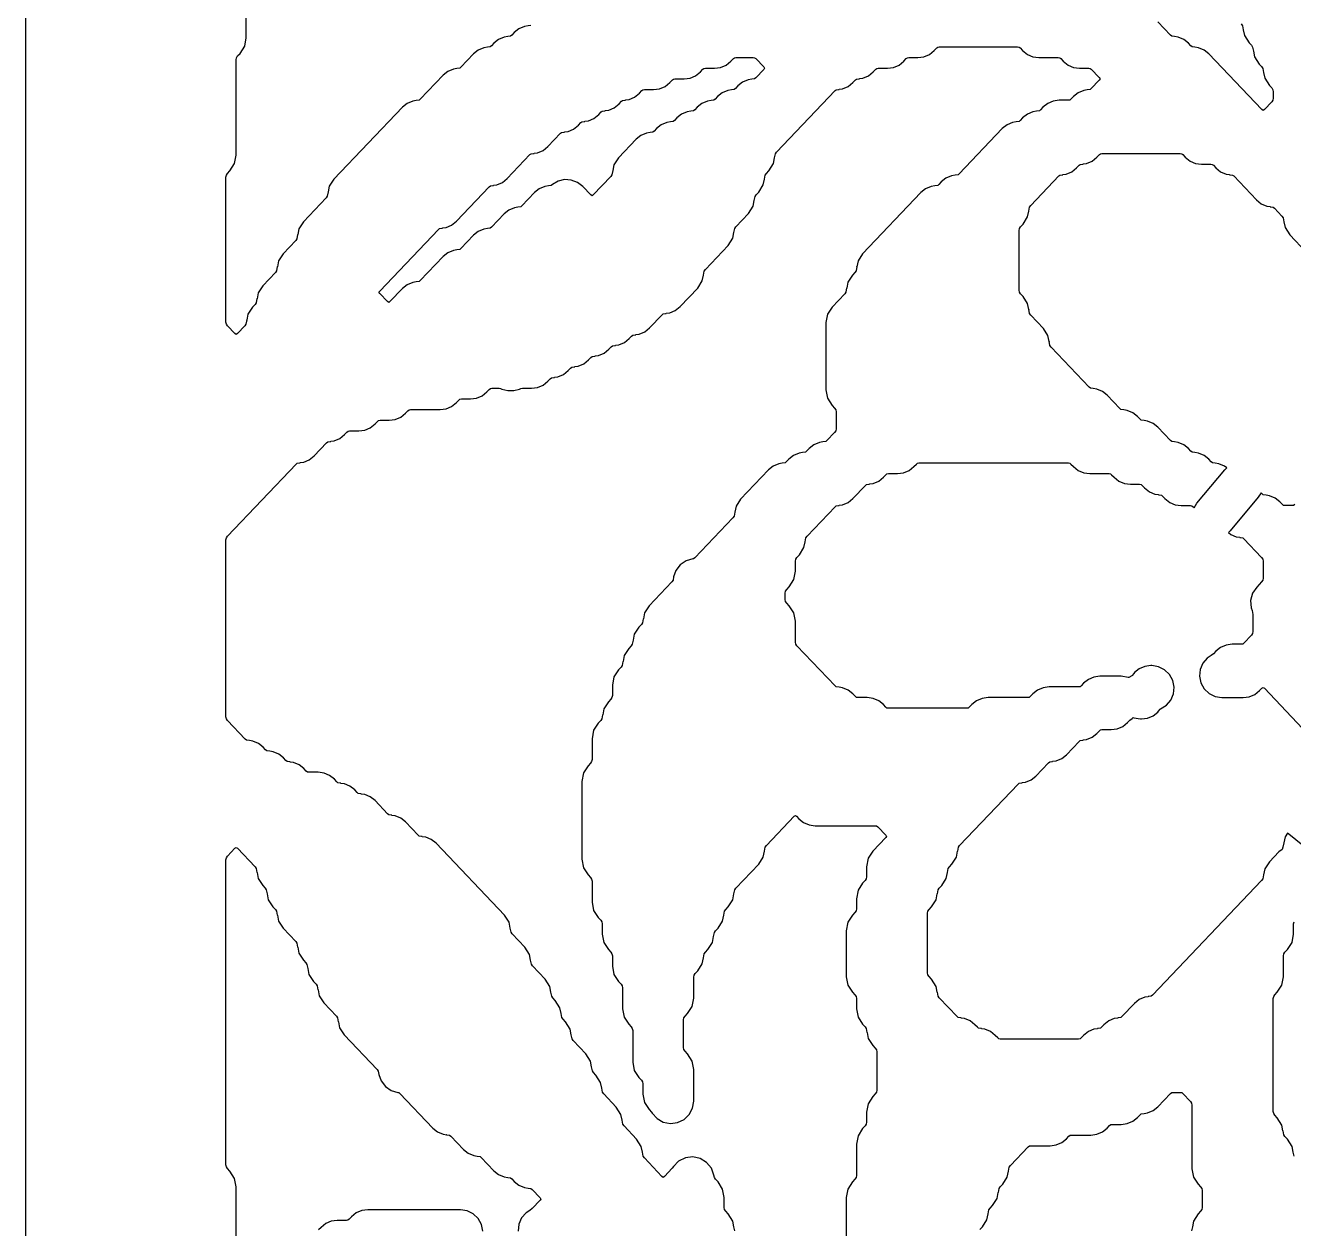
# Model space of a CAD drawing. Header units: millimetres. Extents: x 10 to 410, y 18 to 283.
# Drawn here: x 148 to 176.14, y 183.71 to 210.41 of the extents above; entities that cross this region are included whole.
import ezdxf

# ---------------------------------------------------------------- set-up
doc = ezdxf.new("R2010")
doc.units = ezdxf.units.MM
doc.layers.add('CUT', color=1, linetype='Continuous')

msp = doc.modelspace()

# ---------------------------------------------------------------- linework, layer by layer
at = {"layer": 'CUT'}
for points in [[(169.134, 160), (190.134, 160), (190.134, 157), (198.134, 157), (198.134, 160), (211.2679, 160), (211.2679, 280), (198.134, 280), (198.134, 283), (190.134, 283), (190.134, 280), (169.134, 280), (169.134, 283), (161.134, 283), (161.134, 280), (148, 280), (148, 160), (161.134, 160), (161.134, 157), (169.134, 157)], [(160.3484, 208.2747), (160.4139, 208.2836), (160.4134, 208.2866), (160.4912, 208.2972), (160.6149, 208.3502), (160.7199, 208.4342), (160.7745, 208.4914), (160.7996, 208.5115), (160.865, 208.5204), (160.8646, 208.5234), (160.9424, 208.534), (161.0661, 208.5869), (161.1711, 208.671), (161.2256, 208.7282), (161.2508, 208.7483), (161.3162, 208.7572), (161.3158, 208.7602), (161.3936, 208.7707), (161.5172, 208.8237), (161.6223, 208.9078), (161.6768, 208.965), (161.7019, 208.9851), (161.7339, 208.9894), (161.937, 208.9894), (162.0703, 209.0075), (162.194, 209.0605), (162.299, 209.1445), (162.3535, 209.2018), (162.3787, 209.2219), (162.4106, 209.2262), (162.6138, 209.2262), (162.7471, 209.2443), (162.8707, 209.2973), (162.9758, 209.3813), (163.0303, 209.4385), (163.0554, 209.4587), (163.0874, 209.463), (163.2905, 209.463), (163.4238, 209.4811), (163.5475, 209.5341), (163.6525, 209.6181), (163.707, 209.6753), (163.7322, 209.6955), (163.7641, 209.6998), (164.1477, 209.6998), (164.1796, 209.6955), (164.2048, 209.6753), (164.3808, 209.4906), (164.4, 209.463), (164.3808, 209.4354), (164.2048, 209.2507), (164.1796, 209.2306), (164.1142, 209.2217), (164.1146, 209.2187), (164.0369, 209.2081), (163.9132, 209.1551), (163.8081, 209.0711), (163.7536, 209.0139), (163.7285, 208.9938), (163.6631, 208.9849), (163.6635, 208.9819), (163.5857, 208.9713), (163.462, 208.9183), (163.357, 208.8343), (163.3025, 208.7771), (163.2773, 208.757), (163.2119, 208.7481), (163.2123, 208.7451), (163.1345, 208.7345), (163.0109, 208.6816), (162.9058, 208.5975), (162.8513, 208.5403), (162.8261, 208.5202), (162.7607, 208.5113), (162.7611, 208.5083), (162.6834, 208.4978), (162.5597, 208.4448), (162.4546, 208.3607), (162.4001, 208.3035), (162.375, 208.2834), (162.3096, 208.2745), (162.31, 208.2715), (162.2322, 208.261), (162.1085, 208.208), (162.0035, 208.124), (161.949, 208.0667), (161.9238, 208.0466), (161.8584, 208.0377), (161.8588, 208.0347), (161.781, 208.0242), (161.6574, 207.9712), (161.5523, 207.8872), (161.1613, 207.4768), (161.0591, 207.3176), (161.0344, 207.1893), (161.0324, 207.1897), (161.0148, 207.0986), (160.9904, 207.0606), (160.6002, 206.6509), (160.5722, 206.6298), (160.5442, 206.6509), (160.367, 206.8369), (160.2503, 206.9277), (160.1121, 206.9804), (159.9646, 206.9904), (159.8206, 206.9567), (159.6927, 206.8825), (159.668, 206.8627), (159.6026, 206.8538), (159.603, 206.8508), (159.5252, 206.8403), (159.4015, 206.7873), (159.2965, 206.7032), (159.0164, 206.4092), (158.9912, 206.3891), (158.9258, 206.3802), (158.9262, 206.3772), (158.8484, 206.3667), (158.7248, 206.3137), (158.6197, 206.2297), (158.3396, 205.9357), (158.3145, 205.9155), (158.2491, 205.9067), (158.2495, 205.9037), (158.1717, 205.8931), (158.048, 205.8401), (157.943, 205.7561), (157.6629, 205.4621), (157.6377, 205.442), (157.5723, 205.4331), (157.5727, 205.4301), (157.4949, 205.4195), (157.3713, 205.3666), (157.2662, 205.2825), (156.7606, 204.7517), (156.7354, 204.7316), (156.67, 204.7227), (156.6704, 204.7197), (156.5926, 204.7092), (156.4689, 204.6562), (156.3639, 204.5722), (156.0885, 204.2831), (156.0605, 204.2619), (156.0325, 204.2831), (155.8612, 204.4629), (155.842, 204.4905), (155.8612, 204.5181), (157.1651, 205.8867), (157.1903, 205.9069), (157.2557, 205.9158), (157.2553, 205.9187), (157.3331, 205.9293), (157.4567, 205.9823), (157.5618, 206.0663), (158.293, 206.8339), (158.3182, 206.854), (158.3836, 206.8629), (158.3832, 206.8659), (158.461, 206.8764), (158.5846, 206.9294), (158.6897, 207.0135), (159.1954, 207.5442), (159.2205, 207.5644), (159.2859, 207.5733), (159.2855, 207.5762), (159.3633, 207.5868), (159.487, 207.6398), (159.592, 207.7238), (159.8721, 208.0178), (159.8973, 208.0379), (159.9627, 208.0468), (159.9623, 208.0498), (160.0401, 208.0604), (160.1637, 208.1134), (160.2688, 208.1974), (160.3233, 208.2546)]]:
    msp.add_lwpolyline(points, close=True, dxfattribs=at)
for points in [[(159.2168, 210.4145), (159.1514, 210.4056), (159.1518, 210.4026), (159.074, 210.3921), (158.9504, 210.3391), (158.8453, 210.255), (158.7908, 210.1978), (158.7656, 210.1777), (158.7002, 210.1688), (158.7006, 210.1658), (158.6229, 210.1553), (158.4992, 210.1023), (158.3941, 210.0182), (158.3396, 209.961), (158.3145, 209.9409), (158.2491, 209.932), (158.2495, 209.929), (158.1717, 209.9185), (158.048, 209.8655), (157.943, 209.7815), (157.6629, 209.4875), (157.6377, 209.4673), (157.5723, 209.4585), (157.5727, 209.4555), (157.4949, 209.4449), (157.3713, 209.3919), (157.2662, 209.3079), (156.7606, 208.7771), (156.7354, 208.757), (156.67, 208.7481), (156.6704, 208.7451), (156.5926, 208.7345), (156.4689, 208.6816), (156.3639, 208.5975), (154.845, 207.0032), (154.7428, 206.844), (154.7181, 206.7157), (154.716, 206.7161), (154.6985, 206.625), (154.6741, 206.587), (154.1682, 206.056), (154.066, 205.8969), (154.0413, 205.7686), (154.0393, 205.769), (154.0217, 205.6778), (153.9973, 205.6399), (153.7171, 205.3457), (153.6149, 205.1865), (153.5901, 205.0582), (153.5881, 205.0586), (153.5706, 204.9675), (153.5462, 204.9295), (153.2659, 204.6353), (153.1637, 204.4762), (153.139, 204.3479), (153.1369, 204.3483), (153.1194, 204.2571), (153.095, 204.2192), (153.0403, 204.1618), (152.9381, 204.0026), (152.9134, 203.8743), (152.9114, 203.8747), (152.8938, 203.7835), (152.8694, 203.7456), (152.7047, 203.5727), (152.6768, 203.5515), (152.6488, 203.5727), (152.4841, 203.7456), (152.4597, 203.7835), (152.4512, 203.8278), (152.4512, 207.0474), (152.4597, 207.0917), (152.4841, 207.1297), (152.5388, 207.1871), (152.641, 207.3462), (152.6768, 207.532), (152.6768, 209.6521), (152.6853, 209.6964), (152.7097, 209.7343), (152.7643, 209.7917), (152.8666, 209.9509), (152.9023, 210.1366), (152.9023, 212.4935)], [(174.9766, 210.4447), (175.001, 210.4067), (175.0185, 210.3156), (175.0206, 210.316), (175.0453, 210.1877), (175.1475, 210.0285), (175.2022, 209.9711), (175.2266, 209.9332), (175.2441, 209.842), (175.2462, 209.8424), (175.2709, 209.7141), (175.3731, 209.5549), (175.4278, 209.4976), (175.4521, 209.4596), (175.4697, 209.3684), (175.4717, 209.3688), (175.4965, 209.2405), (175.5987, 209.0814), (175.6533, 209.024), (175.6777, 208.986), (175.6863, 208.9417), (175.6863, 208.8004), (175.6777, 208.7561), (175.6533, 208.7181), (175.4887, 208.5452), (175.4607, 208.5241), (175.4327, 208.5452), (174.255, 209.7815), (174.1499, 209.8655), (174.0262, 209.9185), (173.9485, 209.929), (173.9489, 209.932), (173.8835, 209.9409), (173.8583, 209.961), (173.8038, 210.0182), (173.6987, 210.1023), (173.5751, 210.1553), (173.4973, 210.1658), (173.4977, 210.1688), (173.4323, 210.1777), (173.4071, 210.1978), (173.127, 210.4918)], [(163.7389, 183.6567), (163.7213, 183.7479), (163.7193, 183.7475), (163.6946, 183.8757), (163.5924, 184.0349), (163.5377, 184.0923), (163.5133, 184.1303), (163.5048, 184.1746), (163.5048, 184.4004), (163.469, 184.5861), (163.3668, 184.7453), (163.3121, 184.8027), (163.2877, 184.8406), (163.2777, 184.8924), (163.2194, 185.0484), (163.1132, 185.1766), (162.9707, 185.2628), (162.8078, 185.2974), (162.6425, 185.2766), (162.4933, 185.2026), (162.3766, 185.0838), (162.3505, 185.0464), (162.1792, 184.8666), (162.1513, 184.8454), (162.1233, 184.8666), (161.733, 185.2762), (161.7086, 185.3142), (161.6911, 185.4054), (161.689, 185.405), (161.6643, 185.5333), (161.5621, 185.6924), (161.2818, 185.9866), (161.2575, 186.0246), (161.2399, 186.1157), (161.2379, 186.1153), (161.2131, 186.2436), (161.1109, 186.4028), (160.8307, 186.697), (160.8063, 186.7349), (160.7887, 186.8261), (160.7867, 186.8257), (160.762, 186.954), (160.6598, 187.1131), (160.6051, 187.1705), (160.5807, 187.2085), (160.5631, 187.2996), (160.5611, 187.2993), (160.5364, 187.4275), (160.4342, 187.5867), (160.1539, 187.8809), (160.1295, 187.9188), (160.112, 188.01), (160.1099, 188.0096), (160.0852, 188.1379), (159.983, 188.2971), (159.9283, 188.3545), (159.904, 188.3924), (159.8864, 188.4836), (159.8844, 188.4832), (159.8596, 188.6115), (159.7574, 188.7706), (159.7028, 188.828), (159.6784, 188.866), (159.6608, 188.9572), (159.6588, 188.9568), (159.6341, 189.0851), (159.5319, 189.2442), (159.2516, 189.5384), (159.2272, 189.5764), (159.2096, 189.6675), (159.2076, 189.6671), (159.1829, 189.7954), (159.0807, 189.9546), (158.8004, 190.2487), (158.776, 190.2867), (158.7585, 190.3779), (158.7564, 190.3775), (158.7317, 190.5058), (158.6295, 190.6649), (157.1106, 192.2593), (157.0056, 192.3433), (156.8819, 192.3963), (156.8041, 192.4068), (156.8045, 192.4098), (156.7391, 192.4187), (156.7139, 192.4388), (156.4339, 192.7328), (156.3288, 192.8169), (156.2052, 192.8699), (156.1274, 192.8804), (156.1278, 192.8834), (156.0624, 192.8923), (156.0372, 192.9124), (155.7571, 193.2064), (155.6521, 193.2904), (155.5284, 193.3434), (155.4506, 193.354), (155.451, 193.357), (155.3856, 193.3659), (155.3604, 193.386), (155.3059, 193.4432), (155.2009, 193.5272), (155.0772, 193.5802), (154.9994, 193.5908), (154.9998, 193.5938), (154.9344, 193.6026), (154.9093, 193.6228), (154.8548, 193.68), (154.7497, 193.764), (154.6261, 193.817), (154.4928, 193.8351), (154.2896, 193.8351), (154.2577, 193.8394), (154.2325, 193.8596), (154.178, 193.9168), (154.073, 194.0008), (153.9493, 194.0538), (153.8715, 194.0643), (153.8719, 194.0673), (153.8065, 194.0762), (153.7814, 194.0963), (153.7269, 194.1536), (153.6218, 194.2376), (153.4982, 194.2906), (153.4204, 194.3011), (153.4208, 194.3041), (153.3554, 194.313), (153.3302, 194.3331), (153.2757, 194.3903), (153.1706, 194.4744), (153.047, 194.5274), (152.9692, 194.5379), (152.9696, 194.5409), (152.9042, 194.5498), (152.879, 194.5699), (152.4841, 194.9845), (152.4597, 195.0224), (152.4512, 195.0667), (152.4512, 198.9967), (152.4597, 199.041), (152.4841, 199.0789), (154.0069, 200.6774), (154.0321, 200.6976), (154.0975, 200.7064), (154.0971, 200.7094), (154.1749, 200.72), (154.2986, 200.773), (154.4036, 200.857), (154.6837, 201.151), (154.7089, 201.1711), (154.7743, 201.18), (154.7739, 201.183), (154.8517, 201.1936), (154.9753, 201.2466), (155.0804, 201.3306), (155.1349, 201.3878), (155.16, 201.4079), (155.192, 201.4123), (155.3951, 201.4123), (155.5284, 201.4304), (155.6521, 201.4833), (155.7571, 201.5674), (155.8116, 201.6246), (155.8368, 201.6447), (155.8687, 201.649), (156.0718, 201.649), (156.2052, 201.6671), (156.3288, 201.7201), (156.4339, 201.8042), (156.4884, 201.8614), (156.5135, 201.8815), (156.5455, 201.8858), (157.1998, 201.8858), (157.3331, 201.9039), (157.4567, 201.9569), (157.5618, 202.0409), (157.6163, 202.0982), (157.6414, 202.1183), (157.6734, 202.1226), (157.8765, 202.1226), (158.0098, 202.1407), (158.1335, 202.1937), (158.2385, 202.2777), (158.293, 202.3349), (158.3182, 202.3551), (158.3501, 202.3594), (158.5081, 202.3594), (158.5407, 202.355), (158.5706, 202.3422), (158.7002, 202.3063), (158.8348, 202.3063), (158.9644, 202.3422), (158.9943, 202.355), (159.0269, 202.3594), (159.23, 202.3594), (159.3633, 202.3775), (159.487, 202.4305), (159.592, 202.5145), (159.6465, 202.5717), (159.6717, 202.5919), (159.7371, 202.6007), (159.7367, 202.6037), (159.8145, 202.6143), (159.9381, 202.6673), (160.0432, 202.7513), (160.0977, 202.8085), (160.1229, 202.8286), (160.1883, 202.8375), (160.1879, 202.8405), (160.2657, 202.8511), (160.3893, 202.9041), (160.4944, 202.9881), (160.5489, 203.0453), (160.574, 203.0654), (160.6394, 203.0743), (160.639, 203.0773), (160.7168, 203.0879), (160.8405, 203.1408), (160.9455, 203.2249), (161, 203.2821), (161.0252, 203.3022), (161.0906, 203.3111), (161.0902, 203.3141), (161.168, 203.3247), (161.2916, 203.3776), (161.3967, 203.4617), (161.4512, 203.5189), (161.4764, 203.539), (161.5418, 203.5479), (161.5414, 203.5509), (161.6192, 203.5614), (161.7428, 203.6144), (161.8479, 203.6985), (162.128, 203.9925), (162.1531, 204.0126), (162.2185, 204.0215), (162.2181, 204.0244), (162.2959, 204.035), (162.4196, 204.088), (162.5246, 204.172), (162.9156, 204.5824), (163.0178, 204.7416), (163.0425, 204.8699), (163.0446, 204.8695), (163.0621, 204.9606), (163.0865, 204.9986), (163.5924, 205.5296), (163.6946, 205.6887), (163.7193, 205.817), (163.7213, 205.8166), (163.7389, 205.9078), (163.7633, 205.9458), (164.0435, 206.2399), (164.1457, 206.3991), (164.1704, 206.5274), (164.1725, 206.527), (164.19, 206.6182), (164.2144, 206.6561), (164.2691, 206.7135), (164.3713, 206.8727), (164.396, 207.001), (164.3981, 207.0006), (164.4156, 207.0917), (164.44, 207.1297), (164.4947, 207.1871), (164.5969, 207.3462), (164.6216, 207.4745), (164.6236, 207.4741), (164.6412, 207.5653), (164.6656, 207.6033), (165.9629, 208.965), (165.988, 208.9851), (166.0534, 208.994), (166.053, 208.997), (166.1308, 209.0075), (166.2545, 209.0605), (166.3595, 209.1445), (166.414, 209.2018), (166.4392, 209.2219), (166.5046, 209.2308), (166.5042, 209.2338), (166.582, 209.2443), (166.7056, 209.2973), (166.8107, 209.3813), (166.8652, 209.4385), (166.8904, 209.4587), (166.9223, 209.463), (167.1254, 209.463), (167.2587, 209.4811), (167.3824, 209.5341), (167.4875, 209.6181), (167.542, 209.6753), (167.5671, 209.6955), (167.599, 209.6998), (167.8022, 209.6998), (167.9355, 209.7179), (168.0591, 209.7709), (168.1642, 209.8549), (168.2187, 209.9121), (168.2439, 209.9322), (168.2758, 209.9366), (170.0129, 209.9366), (170.0448, 209.9322), (170.07, 209.9121), (170.1245, 209.8549), (170.2295, 209.7709), (170.3532, 209.7179), (170.4865, 209.6998), (170.9152, 209.6998), (170.9472, 209.6955), (170.9723, 209.6753), (171.0268, 209.6181), (171.1319, 209.5341), (171.2555, 209.4811), (171.3888, 209.463), (171.592, 209.463), (171.6239, 209.4587), (171.6491, 209.4385), (171.825, 209.2538), (171.8443, 209.2262), (171.825, 209.1986), (171.6491, 209.0139), (171.6239, 208.9938), (171.5585, 208.9849), (171.5589, 208.9819), (171.4811, 208.9713), (171.3575, 208.9183), (171.2524, 208.8343), (171.1979, 208.7771), (171.1727, 208.757), (171.1408, 208.7526), (170.9377, 208.7526), (170.8044, 208.7345), (170.6807, 208.6816), (170.5757, 208.5975), (170.5211, 208.5403), (170.496, 208.5202), (170.4306, 208.5113), (170.431, 208.5083), (170.3532, 208.4978), (170.2295, 208.4448), (170.1245, 208.3607), (170.07, 208.3035), (170.0448, 208.2834), (169.9794, 208.2745), (169.9798, 208.2715), (169.902, 208.261), (169.7784, 208.208), (169.6733, 208.124), (168.7165, 207.1196), (168.6913, 207.0995), (168.6259, 207.0906), (168.6263, 207.0876), (168.5485, 207.077), (168.4249, 207.0241), (168.3198, 206.94), (168.2653, 206.8828), (168.2402, 206.8627), (168.1747, 206.8538), (168.1752, 206.8508), (168.0974, 206.8403), (167.9737, 206.7873), (167.8687, 206.7032), (166.5753, 205.3457), (166.4731, 205.1865), (166.4484, 205.0582), (166.4464, 205.0586), (166.4288, 204.9675), (166.4044, 204.9295), (166.3497, 204.8721), (166.2475, 204.713), (166.2228, 204.5847), (166.2208, 204.5851), (166.2032, 204.4939), (166.1788, 204.4559), (165.8986, 204.1618), (165.7964, 204.0026), (165.7606, 203.8169), (165.7606, 202.3227), (165.7964, 202.1369), (165.8986, 201.9778), (165.9533, 201.9204), (165.9776, 201.8824), (165.9862, 201.8381), (165.9862, 201.46), (165.9776, 201.4157), (165.9533, 201.3777), (165.7839, 201.1999), (165.7587, 201.1798), (165.6933, 201.1709), (165.6937, 201.1679), (165.6159, 201.1574), (165.4923, 201.1044), (165.3872, 201.0204), (165.3327, 200.9632), (165.3076, 200.943), (165.2422, 200.9341), (165.2426, 200.9312), (165.1648, 200.9206), (165.0411, 200.8676), (164.9361, 200.7836), (164.8816, 200.7264), (164.8564, 200.7062), (164.791, 200.6974), (164.7914, 200.6944), (164.7136, 200.6838), (164.59, 200.6308), (164.4849, 200.5468), (163.8683, 199.8996), (163.7661, 199.7404), (163.7414, 199.6122), (163.7394, 199.6125), (163.7218, 199.5214), (163.6974, 199.4834), (162.8513, 198.5953), (162.8261, 198.5752), (162.8057, 198.5724), (162.6571, 198.5279), (162.5293, 198.4401), (162.4345, 198.3174), (162.3819, 198.1715), (162.3683, 198.1007), (162.3439, 198.0627), (161.8381, 197.5317), (161.7359, 197.3726), (161.7112, 197.2443), (161.7091, 197.2447), (161.6916, 197.1535), (161.6672, 197.1156), (161.6125, 197.0582), (161.5103, 196.899), (161.4856, 196.7707), (161.4835, 196.7711), (161.466, 196.6799), (161.4416, 196.642), (161.3869, 196.5846), (161.2847, 196.4254), (161.26, 196.2971), (161.2579, 196.2975), (161.2404, 196.2064), (161.216, 196.1684), (161.1613, 196.111), (161.0591, 195.9519), (161.0233, 195.7661), (161.0233, 195.5403), (161.0148, 195.496), (160.9904, 195.4581), (160.9357, 195.4007), (160.8335, 195.2415), (160.8088, 195.1132), (160.8068, 195.1136), (160.7892, 195.0224), (160.7648, 194.9845), (160.7102, 194.9271), (160.6079, 194.7679), (160.5722, 194.5822), (160.5722, 194.1196), (160.5636, 194.0753), (160.5393, 194.0373), (160.4846, 193.9799), (160.3824, 193.8208), (160.3466, 193.635), (160.3466, 191.9041), (160.3824, 191.7183), (160.4846, 191.5592), (160.5393, 191.5018), (160.5636, 191.4638), (160.5722, 191.4195), (160.5722, 190.9569), (160.6079, 190.7712), (160.7102, 190.612), (160.7648, 190.5546), (160.7892, 190.5167), (160.7978, 190.4724), (160.7978, 190.2466), (160.8335, 190.0608), (160.9357, 189.9017), (160.9904, 189.8443), (161.0148, 189.8063), (161.0233, 189.762), (161.0233, 189.5362), (161.0591, 189.3505), (161.1613, 189.1913), (161.216, 189.1339), (161.2404, 189.096), (161.2489, 189.0516), (161.2489, 188.5891), (161.2847, 188.4033), (161.3869, 188.2442), (161.4416, 188.1868), (161.466, 188.1488), (161.4745, 188.1045), (161.4745, 187.4051), (161.5103, 187.2194), (161.6125, 187.0602), (161.6672, 187.0028), (161.6916, 186.9649), (161.7001, 186.9206), (161.7001, 186.6948), (161.7359, 186.509), (161.8381, 186.3499), (161.8928, 186.2925), (161.9073, 186.2698), (162.0142, 186.1508), (162.1532, 186.0716), (162.3101, 186.0404), (162.4688, 186.0603), (162.6131, 186.1293), (162.7283, 186.2404), (162.8024, 186.3821), (162.828, 186.54), (162.828, 187.2418), (162.7922, 187.4275), (162.69, 187.5867), (162.6353, 187.6441), (162.611, 187.6821), (162.6024, 187.7264), (162.6024, 188.3413), (162.611, 188.3856), (162.6353, 188.4236), (162.69, 188.481), (162.7922, 188.6401), (162.828, 188.8258), (162.828, 189.2884), (162.8365, 189.3327), (162.8609, 189.3707), (162.9156, 189.4281), (163.0178, 189.5873), (163.0425, 189.7155), (163.0446, 189.7152), (163.0621, 189.8063), (163.0865, 189.8443), (163.1412, 189.9017), (163.2434, 190.0608), (163.2681, 190.1891), (163.2701, 190.1887), (163.2877, 190.2799), (163.3121, 190.3178), (163.3668, 190.3752), (163.469, 190.5344), (163.4937, 190.6627), (163.4957, 190.6623), (163.5133, 190.7535), (163.5377, 190.7914), (163.5924, 190.8488), (163.6946, 191.008), (163.7193, 191.1363), (163.7213, 191.1359), (163.7389, 191.227), (163.7633, 191.265), (164.2691, 191.796), (164.3713, 191.9551), (164.396, 192.0834), (164.3981, 192.083), (164.4156, 192.1742), (164.44, 192.2121), (165.0559, 192.8586), (165.0838, 192.8797), (165.1118, 192.8586), (165.1616, 192.8063), (165.2667, 192.7222), (165.3904, 192.6693), (165.5237, 192.6512), (166.8547, 192.6512), (166.8867, 192.6468), (166.9118, 192.6267), (167.0878, 192.442), (167.107, 192.4144), (167.0878, 192.3868), (166.8009, 192.0856), (166.6987, 191.9265), (166.6629, 191.7408), (166.6629, 191.5149), (166.6544, 191.4706), (166.63, 191.4327), (166.5753, 191.3753), (166.4731, 191.2161), (166.4373, 191.0304), (166.4373, 190.8046), (166.4288, 190.7603), (166.4044, 190.7223), (166.3497, 190.6649), (166.2475, 190.5058), (166.2118, 190.32), (166.2118, 189.2994), (166.2475, 189.1137), (166.3497, 188.9545), (166.4044, 188.8971), (166.4288, 188.8592), (166.4373, 188.8149), (166.4373, 188.5891), (166.4731, 188.4033), (166.5753, 188.2442), (166.63, 188.1868), (166.6544, 188.1488), (166.672, 188.0576), (166.674, 188.058), (166.6987, 187.9297), (166.8009, 187.7706), (166.8556, 187.7132), (166.88, 187.6752), (166.8885, 187.6309), (166.8885, 186.7792), (166.88, 186.7349), (166.8556, 186.697), (166.8009, 186.6396), (166.6987, 186.4804), (166.6629, 186.2947), (166.6629, 186.0689), (166.6544, 186.0246), (166.63, 185.9866), (166.5753, 185.9292), (166.4731, 185.77), (166.4373, 185.5843), (166.4373, 184.8849), (166.4288, 184.8406), (166.4044, 184.8027), (166.3497, 184.7453), (166.2475, 184.5861), (166.2118, 184.4004), (166.2118, 182.4326)], [(176.7679, 191.8597), (176.0289, 192.4612), (176.0039, 192.4877), (175.9476, 192.4001), (175.9229, 192.2718), (175.9209, 192.2722), (175.9014, 192.1713), (175.8807, 192.1232), (175.8074, 192.0679), (175.5987, 191.8489), (175.4965, 191.6897), (175.4717, 191.5614), (175.4697, 191.5618), (175.4521, 191.4706), (175.4278, 191.4327), (173.0026, 188.887), (172.9774, 188.8669), (172.912, 188.858), (172.9124, 188.855), (172.8346, 188.8445), (172.711, 188.7915), (172.6059, 188.7075), (172.3258, 188.4135), (172.3007, 188.3933), (172.2352, 188.3845), (172.2357, 188.3815), (172.1579, 188.3709), (172.0342, 188.3179), (171.9292, 188.2339), (171.8746, 188.1767), (171.8495, 188.1566), (171.7841, 188.1477), (171.7845, 188.1447), (171.7067, 188.1341), (171.583, 188.0811), (171.478, 187.9971), (171.4235, 187.9399), (171.3983, 187.9198), (171.3664, 187.9154), (169.6293, 187.9154), (169.5974, 187.9198), (169.5722, 187.9399), (169.5177, 187.9971), (169.4126, 188.0811), (169.289, 188.1341), (169.2112, 188.1447), (169.2116, 188.1477), (169.1462, 188.1566), (169.121, 188.1767), (169.0665, 188.2339), (168.9615, 188.3179), (168.8378, 188.3709), (168.76, 188.3815), (168.7604, 188.3845), (168.695, 188.3933), (168.6699, 188.4135), (168.2749, 188.828), (168.2505, 188.866), (168.233, 188.9572), (168.2309, 188.9568), (168.2062, 189.0851), (168.104, 189.2442), (168.0493, 189.3016), (168.025, 189.3396), (168.0164, 189.3839), (168.0164, 190.7092), (168.025, 190.7535), (168.0493, 190.7914), (168.104, 190.8488), (168.2062, 191.008), (168.2309, 191.1363), (168.233, 191.1359), (168.2505, 191.227), (168.2749, 191.265), (168.3296, 191.3224), (168.4318, 191.4815), (168.4565, 191.6098), (168.4586, 191.6094), (168.4761, 191.7006), (168.5005, 191.7386), (168.5552, 191.796), (168.6574, 191.9551), (168.6821, 192.0834), (168.6842, 192.083), (168.7017, 192.1742), (168.7261, 192.2121), (170.0234, 193.5738), (170.0485, 193.594), (170.1139, 193.6029), (170.1135, 193.6058), (170.1913, 193.6164), (170.315, 193.6694), (170.42, 193.7534), (170.7001, 194.0474), (170.7253, 194.0675), (170.7907, 194.0764), (170.7903, 194.0794), (170.8681, 194.09), (170.9917, 194.143), (171.0968, 194.227), (171.3769, 194.521), (171.402, 194.5411), (171.4674, 194.55), (171.467, 194.553), (171.5448, 194.5636), (171.6685, 194.6165), (171.7735, 194.7006), (171.828, 194.7578), (171.8532, 194.7779), (171.8851, 194.7822), (172.0883, 194.7822), (172.2216, 194.8003), (172.3452, 194.8533), (172.4503, 194.9374), (172.5048, 194.9946), (172.5522, 195.0325), (172.5786, 195.0489), (172.5928, 195.042), (172.7425, 195.019), (172.765, 195.019), (172.8983, 195.0371), (173.022, 195.0901), (173.127, 195.1741), (173.1426, 195.1904), (173.1761, 195.2386), (173.1873, 195.2434), (173.3159, 195.3234), (173.4146, 195.4383), (173.4744, 195.5775), (173.4898, 195.7281), (173.4593, 195.8765), (173.3859, 196.0089), (173.2761, 196.1133), (173.1401, 196.18), (172.9904, 196.203), (172.9679, 196.203), (172.8346, 196.1849), (172.711, 196.1319), (172.6059, 196.0478), (172.5904, 196.0315), (172.5568, 195.9834), (172.5456, 195.9786), (172.4776, 195.9363), (172.4634, 195.9432), (172.3137, 195.9662), (171.84, 195.9662), (171.7067, 195.9481), (171.583, 195.8951), (171.478, 195.8111), (171.4235, 195.7538), (171.3983, 195.7337), (171.3664, 195.7294), (170.7121, 195.7294), (170.5788, 195.7113), (170.4551, 195.6583), (170.3501, 195.5743), (170.2956, 195.5171), (170.2704, 195.4969), (170.2385, 195.4926), (169.3586, 195.4926), (169.2253, 195.4745), (169.1016, 195.4215), (168.9966, 195.3375), (168.9421, 195.2803), (168.9169, 195.2601), (168.885, 195.2558), (167.1479, 195.2558), (167.1159, 195.2601), (167.0908, 195.2803), (167.0363, 195.3375), (166.9312, 195.4215), (166.8076, 195.4745), (166.6743, 195.4926), (166.4711, 195.4926), (166.4392, 195.4969), (166.414, 195.5171), (166.3595, 195.5743), (166.2545, 195.6583), (166.1308, 195.7113), (166.053, 195.7219), (166.0534, 195.7248), (165.988, 195.7337), (165.9629, 195.7538), (165.1168, 196.642), (165.0924, 196.6799), (165.0838, 196.7243), (165.0838, 197.1868), (165.0481, 197.3726), (164.9459, 197.5317), (164.8912, 197.5891), (164.8668, 197.6271), (164.8583, 197.6714), (164.8583, 197.8127), (164.8668, 197.8571), (164.8912, 197.895), (164.9459, 197.9524), (165.0481, 198.1116), (165.0838, 198.2973), (165.0838, 198.5231), (165.0924, 198.5674), (165.1168, 198.6054), (165.1714, 198.6628), (165.2736, 198.8219), (165.2984, 198.9502), (165.3004, 198.9498), (165.318, 199.041), (165.3423, 199.0789), (165.9629, 199.7303), (165.988, 199.7504), (166.0534, 199.7593), (166.053, 199.7623), (166.1308, 199.7729), (166.2545, 199.8258), (166.3595, 199.9099), (166.6396, 200.2039), (166.6648, 200.224), (166.7302, 200.2329), (166.7298, 200.2359), (166.8076, 200.2464), (166.9312, 200.2994), (167.0363, 200.3834), (167.0908, 200.4407), (167.1159, 200.4608), (167.1479, 200.4651), (167.351, 200.4651), (167.4843, 200.4832), (167.608, 200.5362), (167.713, 200.6202), (167.7675, 200.6774), (167.7927, 200.6976), (167.8246, 200.7019), (171.1408, 200.7019), (171.1727, 200.6976), (171.1979, 200.6774), (171.2524, 200.6202), (171.3575, 200.5362), (171.4811, 200.4832), (171.6144, 200.4651), (172.0431, 200.4651), (172.0751, 200.4608), (172.1002, 200.4407), (172.1547, 200.3834), (172.2598, 200.2994), (172.3834, 200.2464), (172.5168, 200.2283), (172.7199, 200.2283), (172.7518, 200.224), (172.777, 200.2039), (172.8315, 200.1467), (172.9365, 200.0626), (173.0602, 200.0096), (173.138, 199.9991), (173.1376, 199.9961), (173.203, 199.9872), (173.2282, 199.9671), (173.2827, 199.9099), (173.3877, 199.8258), (173.5114, 199.7729), (173.6447, 199.7548), (173.8478, 199.7548), (173.8797, 199.7504), (173.9049, 199.7303), (173.9282, 199.7058), (173.9924, 199.8076), (174.6117, 200.5525), (174.6522, 200.5899), (174.6011, 200.6308), (174.4774, 200.6838), (174.3996, 200.6944), (174.4, 200.6974), (174.3346, 200.7062), (174.3095, 200.7264), (174.255, 200.7836), (174.1499, 200.8676), (174.0262, 200.9206), (173.9485, 200.9312), (173.9489, 200.9341), (173.8835, 200.943), (173.8583, 200.9632), (173.8038, 201.0204), (173.6987, 201.1044), (173.5751, 201.1574), (173.4973, 201.1679), (173.4977, 201.1709), (173.4323, 201.1798), (173.4071, 201.1999), (173.127, 201.4939), (173.022, 201.578), (172.8983, 201.631), (172.8205, 201.6415), (172.8209, 201.6445), (172.7555, 201.6534), (172.7304, 201.6735), (172.6759, 201.7307), (172.5708, 201.8148), (172.4472, 201.8677), (172.3694, 201.8783), (172.3698, 201.8813), (172.3044, 201.8902), (172.2792, 201.9103), (171.9991, 202.2043), (171.8941, 202.2883), (171.7704, 202.3413), (171.6926, 202.3519), (171.693, 202.3549), (171.6276, 202.3637), (171.6025, 202.3839), (170.7563, 203.272), (170.732, 203.31), (170.7144, 203.4011), (170.7124, 203.4007), (170.6877, 203.529), (170.5854, 203.6882), (170.3052, 203.9824), (170.2808, 204.0203), (170.2632, 204.1115), (170.2612, 204.1111), (170.2365, 204.2394), (170.1343, 204.3985), (170.0796, 204.4559), (170.0552, 204.4939), (170.0467, 204.5382), (170.0467, 205.8635), (170.0552, 205.9078), (170.0796, 205.9458), (170.1343, 206.0032), (170.2365, 206.1623), (170.2612, 206.2906), (170.2632, 206.2902), (170.2808, 206.3814), (170.3052, 206.4193), (170.9257, 207.0707), (170.9509, 207.0908), (171.0163, 207.0997), (171.0159, 207.1027), (171.0937, 207.1132), (171.2173, 207.1662), (171.3224, 207.2503), (171.3769, 207.3075), (171.402, 207.3276), (171.4674, 207.3365), (171.467, 207.3395), (171.5448, 207.35), (171.6685, 207.403), (171.7735, 207.487), (171.828, 207.5442), (171.8532, 207.5644), (171.8851, 207.5687), (173.6222, 207.5687), (173.6542, 207.5644), (173.6793, 207.5442), (173.7338, 207.487), (173.8389, 207.403), (173.9625, 207.35), (174.0958, 207.3319), (174.299, 207.3319), (174.3309, 207.3276), (174.3561, 207.3075), (174.4106, 207.2503), (174.5156, 207.1662), (174.6393, 207.1132), (174.7171, 207.1027), (174.7167, 207.0997), (174.7821, 207.0908), (174.8072, 207.0707), (175.3129, 206.5399), (175.418, 206.4559), (175.5416, 206.4029), (175.6194, 206.3923), (175.619, 206.3893), (175.6844, 206.3804), (175.7096, 206.3603), (175.8789, 206.1825), (175.9033, 206.1446), (175.9209, 206.0534), (175.9229, 206.0538), (175.9476, 205.9255), (176.0498, 205.7664), (176.7813, 204.9986)], [(176.1607, 199.7792), (176.1356, 199.7591), (176.1036, 199.7548), (175.9456, 199.7548), (175.9137, 199.7591), (175.8885, 199.7792), (175.834, 199.8364), (175.729, 199.9205), (175.6053, 199.9734), (175.5275, 199.984), (175.5279, 199.987), (175.4625, 199.9959), (175.4374, 200.016), (175.4141, 200.0405), (175.3499, 199.9387), (174.7306, 199.1938), (174.6901, 199.1564), (174.7412, 199.1155), (174.8649, 199.0625), (174.9427, 199.0519), (174.9422, 199.0489), (175.0077, 199.0401), (175.0328, 199.0199), (175.4278, 198.6054), (175.4521, 198.5674), (175.4607, 198.5231), (175.4607, 198.145), (175.4521, 198.1007), (175.4278, 198.0627), (175.318, 197.9475), (175.2252, 197.8102), (175.1823, 197.6501), (175.1941, 197.4848), (175.2176, 197.4299), (175.2351, 197.3392), (175.2351, 196.961), (175.2266, 196.9167), (175.2022, 196.8788), (175.0328, 196.701), (175.0077, 196.6809), (174.9757, 196.6765), (174.7726, 196.6765), (174.6393, 196.6584), (174.5156, 196.6055), (174.4106, 196.5214), (174.3561, 196.4642), (174.3087, 196.4263), (174.2217, 196.3721), (174.123, 196.2573), (174.0632, 196.1181), (174.0478, 195.9674), (174.0783, 195.8191), (174.1517, 195.6866), (174.2615, 195.5823), (174.3975, 195.5155), (174.5472, 195.4926), (175.0209, 195.4926), (175.1542, 195.5107), (175.2778, 195.5637), (175.3829, 195.6477), (175.4327, 195.7), (175.4607, 195.7212), (175.4887, 195.7), (176.3367, 194.8098)], [(152.6768, 182.5171), (152.6768, 184.6372), (152.641, 184.8229), (152.5388, 184.982), (152.4841, 185.0394), (152.4597, 185.0774), (152.4512, 185.1217), (152.4512, 191.8931), (152.4597, 191.9374), (152.4841, 191.9754), (152.6488, 192.1482), (152.6768, 192.1694), (152.7047, 192.1482), (153.095, 191.7386), (153.1194, 191.7006), (153.1369, 191.6094), (153.139, 191.6098), (153.1637, 191.4815), (153.2659, 191.3224), (153.3206, 191.265), (153.345, 191.227), (153.3625, 191.1359), (153.3646, 191.1363), (153.3893, 191.008), (153.4915, 190.8488), (153.5462, 190.7914), (153.5706, 190.7535), (153.5881, 190.6623), (153.5901, 190.6627), (153.6149, 190.5344), (153.7171, 190.3752), (153.9973, 190.0811), (154.0217, 190.0431), (154.0393, 189.9519), (154.0413, 189.9523), (154.066, 189.824), (154.1682, 189.6649), (154.2229, 189.6075), (154.2473, 189.5695), (154.2649, 189.4784), (154.2669, 189.4788), (154.2916, 189.3505), (154.3938, 189.1913), (154.4485, 189.1339), (154.4729, 189.096), (154.4904, 189.0048), (154.4925, 189.0052), (154.5172, 188.8769), (154.6194, 188.7177), (154.8997, 188.4236), (154.9241, 188.3856), (154.9416, 188.2944), (154.9436, 188.2948), (154.9684, 188.1665), (155.0706, 188.0074), (155.802, 187.2396), (155.8264, 187.2017), (155.84, 187.1308), (155.8926, 186.985), (155.9874, 186.8622), (156.1152, 186.7744), (156.2637, 186.7299), (156.2842, 186.7272), (156.3094, 186.707), (157.0406, 185.9395), (157.1457, 185.8554), (157.2694, 185.8025), (157.3471, 185.7919), (157.3467, 185.7889), (157.4121, 185.78), (157.4373, 185.7599), (157.7174, 185.4659), (157.8224, 185.3819), (157.9461, 185.3289), (158.0239, 185.3183), (158.0235, 185.3153), (158.0889, 185.3064), (158.1141, 185.2863), (158.3941, 184.9923), (158.4992, 184.9083), (158.6229, 184.8553), (158.7006, 184.8447), (158.7002, 184.8418), (158.7656, 184.8329), (158.7908, 184.8127), (158.8453, 184.7555), (158.9504, 184.6715), (159.074, 184.6185), (159.1518, 184.608), (159.1514, 184.605), (159.2168, 184.5961), (159.242, 184.576), (159.418, 184.3912), (159.4372, 184.3636), (159.418, 184.336), (159.242, 184.1513), (159.1946, 184.1134), (159.1076, 184.0592), (159.0089, 183.9444), (158.9491, 183.8052), (158.9337, 183.6545)], [(176.146, 185.3142), (176.1284, 185.4054), (176.1264, 185.405), (176.1017, 185.5333), (175.9994, 185.6924), (175.9448, 185.7498), (175.9204, 185.7878), (175.9028, 185.8789), (175.9008, 185.8785), (175.8761, 186.0068), (175.7739, 186.166), (175.7192, 186.2234), (175.6948, 186.2613), (175.6863, 186.3056), (175.6863, 188.8149), (175.6948, 188.8592), (175.7192, 188.8971), (175.7739, 188.9545), (175.8761, 189.1137), (175.9118, 189.2994), (175.9118, 189.762), (175.9204, 189.8063), (175.9448, 189.8443), (175.9994, 189.9017), (176.1017, 190.0608), (176.1374, 190.2466), (176.1374, 190.4724), (176.146, 190.5167)], [(169.1773, 183.6878), (169.2319, 183.7452), (169.3342, 183.9044), (169.3589, 184.0327), (169.3609, 184.0323), (169.3785, 184.1234), (169.4028, 184.1614), (169.4575, 184.2188), (169.5597, 184.378), (169.5844, 184.5062), (169.5865, 184.5058), (169.604, 184.597), (169.6284, 184.635), (169.6831, 184.6924), (169.7853, 184.8515), (169.81, 184.9798), (169.8121, 184.9794), (169.8296, 185.0706), (169.854, 185.1085), (170.249, 185.5231), (170.2741, 185.5432), (170.306, 185.5476), (170.7348, 185.5476), (170.8681, 185.5657), (170.9917, 185.6186), (171.0968, 185.7027), (171.1513, 185.7599), (171.1765, 185.78), (171.2084, 185.7844), (171.6371, 185.7844), (171.7704, 185.8025), (171.8941, 185.8554), (171.9991, 185.9395), (172.0536, 185.9967), (172.0788, 186.0168), (172.1107, 186.0211), (172.3139, 186.0211), (172.4472, 186.0392), (172.5708, 186.0922), (172.6759, 186.1763), (172.7304, 186.2335), (172.7555, 186.2536), (172.8209, 186.2625), (172.8205, 186.2655), (172.8983, 186.276), (173.022, 186.329), (173.127, 186.413), (173.4071, 186.707), (173.4323, 186.7272), (173.4642, 186.7315), (173.6222, 186.7315), (173.6542, 186.7272), (173.6793, 186.707), (173.8487, 186.5293), (173.8731, 186.4913), (173.8816, 186.447), (173.8816, 185.0373), (173.9174, 184.8515), (174.0196, 184.6924), (174.0743, 184.635), (174.0986, 184.597), (174.1072, 184.5527), (174.1072, 184.1746), (174.0986, 184.1303), (174.0743, 184.0923), (174.0196, 184.0349), (173.9174, 183.8757), (173.8927, 183.7475), (173.8906, 183.7479), (173.8731, 183.6567)], [(158.1501, 183.652), (158.1197, 183.8004), (158.0462, 183.9328), (157.9364, 184.0372), (157.8005, 184.1039), (157.6507, 184.1268), (155.598, 184.1268), (155.4647, 184.1088), (155.341, 184.0558), (155.236, 183.9717), (155.1815, 183.9145), (155.1563, 183.8944), (155.1244, 183.8901), (154.9212, 183.8901), (154.7879, 183.872), (154.6643, 183.819), (154.5592, 183.7349), (154.5047, 183.6777)]]:
    msp.add_lwpolyline(points, dxfattribs=at)

doc.saveas('drawing.dxf')
